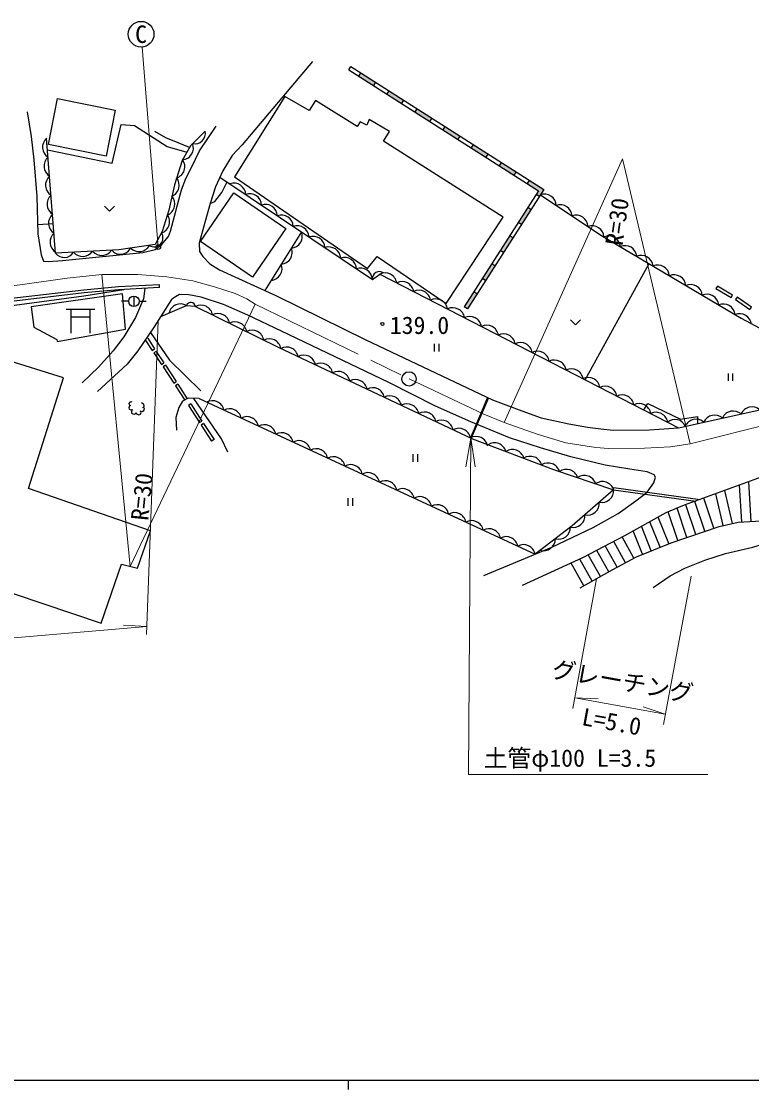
# Model space of a CAD drawing. Units: millimetres, scale not verified. Extents: x 40000 to 680000, y 20000 to 380000.
# Drawn here: x 133698 to 210376, y 204000 to 316128 of the extents above; entities that cross this region are included whole.
import ezdxf
from ezdxf.enums import TextEntityAlignment as Align

# ---------------------------------------------------------------- set-up
doc = ezdxf.new("R2010")
doc.units = ezdxf.units.MM
doc.header["$LTSCALE"] = 1000
doc.linetypes.add('CHAIN', pattern=[18.5, 12, -1.5, 3.5, -1.5])
for name, color, linetype, lineweight in [('M-BGD', 7, 'Continuous', 25), ('M-BGD-EXST', 7, 'Continuous', 25), ('M-BMK', 2, 'CHAIN', 13), ('M-BMK-SRVR', 3, 'Continuous', 25), ('M-STR-HTXT', 7, 'Continuous', 13), ('M-TTL-BAND', 7, 'Continuous', 25)]:
    doc.layers.add(name, color=color, linetype=linetype, lineweight=lineweight)
doc.styles.add('ＭＳ ゴシック', font='')
doc.styles.get('ＭＳ ゴシック').set_extended_font_data('MS Gothic')

# ---------------------------------------------------------------- blocks, each defined once
blk = doc.blocks.new('open_arrow')
at = {"color": 0, "linetype": 'Continuous', "lineweight": -2}
blk.add_lwpolyline([(7.5, 1.25), (0, 0), (7.5, -1.25)], dxfattribs=at)

msp = doc.modelspace()

# ---------------------------------------------------------------- hatches: boundary and pattern name
at = {"layer": 'M-BGD'}
for points in [[(169321, 310724), (169106, 310387), (170666, 309392), (170881, 309730)], [(172272, 308843), (172057, 308505), (173617, 307511), (173832, 307848)], [(175224, 306962), (175009, 306624), (176569, 305630), (176784, 305967)], [(178175, 305080), (177960, 304743), (179520, 303749), (179735, 304086)], [(182687, 302205), (181127, 303199), (180912, 302862), (182472, 301868)], [(184078, 301318), (183863, 300981), (185423, 299986), (185638, 300324)], [(187030, 299437), (186815, 299100), (187996, 298347), (187754, 297968), (188090, 297753), (188549, 298468)], [(187200, 296364), (186863, 296579), (185865, 295022), (186201, 294806)], [(185311, 293417), (184974, 293633), (183976, 292075), (184312, 291860)], [(183422, 290470), (183085, 290686), (182087, 289129), (182424, 288913)], [(181533, 287524), (181196, 287740), (180198, 286182), (180535, 285967)]]:
    msp.add_hatch(color=256, dxfattribs=at).paths.add_polyline_path(points)

# ---------------------------------------------------------------- linework, layer by layer
for p, q in [((168078, 311042), (168293, 311379)), ((169321, 310724), (169106, 310387)), ((170881, 309730), (170666, 309392)), ((172272, 308843), (172057, 308505)), ((173832, 307848), (173617, 307511)), ((175224, 306962), (175009, 306624)), ((176784, 305967), (176569, 305630)), ((178175, 305080), (177960, 304743)), ((179735, 304086), (179520, 303749)), ((181127, 303199), (180912, 302862)), ((182687, 302205), (182472, 301868)), ((184078, 301318), (183863, 300981)), ((154548, 299780), (170550, 289039)), ((185638, 300324), (185423, 299986)), ((187030, 299437), (186815, 299100)), ((188090, 297753), (187754, 297968)), ((187200, 296364), (186863, 296579)), ((135412, 294797), (137047, 294926)), ((186201, 294806), (185865, 295022)), ((163119, 294026), (159252, 287865)), ((185311, 293417), (184974, 293633)), ((184312, 291860), (183976, 292075)), ((183422, 290470), (183085, 290686)), ((192884, 278518), (199620, 290698)), ((170550, 289039), (171332, 289608)), ((148202, 288186), (148187, 288485)), ((182424, 288913), (182087, 289129)), ((145516, 287292), (145516, 286192)), ((181533, 287524), (181196, 287740)), ((144966, 286742), (144216, 286742)), ((146066, 286742), (146816, 286742)), ((180535, 285967), (180198, 286182)), ((138399, 285917), (141399, 285917)), ((138899, 285917), (138899, 283417)), ((138899, 285117), (140899, 285117)), ((140899, 285917), (140899, 283417)), ((146715, 282696), (147439, 281593)), ((146966, 282861), (147690, 281757)), ((147439, 281593), (147690, 281757)), ((147864, 281492), (147613, 281327)), ((147864, 281492), (148651, 280290)), ((177059, 282272), (177059, 281489)), ((177526, 282272), (177526, 281489)), ((147613, 281327), (148400, 280126)), ((148400, 280126), (148651, 280290)), ((148825, 280025), (148575, 279860)), ((148575, 279860), (149692, 278155)), ((148825, 280025), (149943, 278320)), ((149692, 278155), (149943, 278320)), ((207912, 279177), (207912, 278395)), ((208379, 279177), (208379, 278395)), ((150117, 278054), (149867, 277890)), ((149867, 277890), (150854, 276385)), ((150117, 278054), (151121, 276523)), ((151484, 275970), (151233, 275806)), ((151484, 275970), (152659, 274178)), ((152373, 276528), (187643, 260213)), ((182641, 276644), (180847, 272415)), ((182732, 276601), (180938, 272372)), ((151233, 275806), (152408, 274013)), ((152408, 274013), (152659, 274178)), ((152833, 273912), (152583, 273748)), ((152583, 273748), (153675, 272081)), ((152833, 273912), (153926, 272246)), ((153926, 272246), (153675, 272081)), ((174814, 270692), (174814, 269910)), ((175281, 270692), (175281, 269910)), ((195887, 266965), (195920, 267201)), ((195887, 266965), (204500, 265775)), ((195920, 267201), (204979, 265949)), ((208355, 263428), (207573, 266895)), ((209340, 263585), (209112, 267456)), ((210338, 263643), (210093, 267813)), ((167992, 266068), (167992, 265285)), ((168458, 266068), (168458, 265285)), ((206421, 262928), (205349, 266084)), ((207380, 263208), (206626, 266549)), ((202633, 261642), (201616, 264638)), ((203580, 261964), (202542, 265022)), ((204527, 262285), (203470, 265399)), ((205474, 262607), (204410, 265742)), ((200763, 260936), (199690, 263613)), ((201691, 261308), (200572, 264098)), ((198907, 260192), (197924, 262641)), ((199835, 260564), (198807, 263127)), ((197118, 259305), (195892, 261547)), ((197995, 259784), (196776, 262014)), ((195365, 258341), (194104, 260601)), ((196240, 258825), (195008, 261079)), ((192745, 256879), (191413, 259266)), ((193618, 257367), (192326, 259682)), ((194492, 257854), (193219, 260134))]:
    msp.add_line(p, q, dxfattribs=at)
for points in [[(164276, 311921), (156874, 303156), (155844, 302035), (154851, 300424), (154070, 298766), (153536, 297023), (152959, 295003), (152372, 292837), (152404, 291983), (152756, 291450), (153504, 290689), (154508, 290049), (156109, 289302), (160479, 287304), (169853, 282702), (183181, 276388), (186262, 275257), (188290, 274505), (191184, 273899), (193135, 273529), (194553, 273371), (195844, 273218), (199644, 273265), (202684, 273475)], [(168078, 311042), (187996, 298347), (180198, 286182)], [(168293, 311379), (188549, 298468), (180535, 285967)], [(134298, 306648), (134733, 304039), (135004, 301594), (135331, 297731), (135440, 293818), (135784, 291608), (136036, 290956), (136526, 290921), (138033, 291045), (146463, 291855), (147736, 292198), (148397, 292670), (149152, 293551), (149349, 294117), (150501, 298444), (150957, 299652), (151579, 300792), (152390, 302549), (154154, 305133)], [(136440, 302629), (143250, 301261), (144195, 305312), (145594, 305201), (149005, 303008), (151071, 302387)], [(153005, 304606), (151455, 303075), (150580, 301509), (149761, 298955), (149181, 296296), (148475, 294078), (147741, 292695), (143938, 292154), (137293, 291794), (136344, 303860)], [(151354, 302894), (150163, 303371), (148871, 303914), (147705, 304584)], [(153536, 297023), (154010, 297224), (154760, 298154), (155302, 299274)], [(188192, 297911), (194557, 293702), (209262, 284978), (215088, 281878), (216663, 281583), (226592, 281701), (230883, 280954), (232520, 280266)], [(142424, 296720), (142954, 296190), (143485, 296720)], [(297217, 290927), (279556, 287011), (268735, 284514), (249505, 280472), (235864, 277850), (224516, 275228), (215274, 270168), (213042, 268966), (210975, 268134), (203304, 265339), (201360, 264532), (197021, 262144), (192614, 259814), (186278, 256922)], [(171332, 289608), (202684, 273475), (220731, 277460)], [(148187, 288485), (143884, 288257), (140271, 287921), (129922, 286723), (119144, 285601), (96370, 283446)], [(148202, 288186), (143906, 287958), (140302, 287623), (129954, 286425), (119174, 285302), (96398, 283148)], [(125886, 285289), (127497, 285619), (140273, 287306), (144457, 287987)], [(146680, 288105), (146510, 287018), (145670, 285043), (144472, 283015), (143323, 281559), (141790, 279839), (140086, 278173)], [(182253, 257978), (187066, 259973), (189393, 260940), (193735, 263001), (196356, 264458), (198209, 265809), (199422, 266727), (200120, 267694), (200281, 268290), (200125, 268518), (199402, 268830), (197585, 269119), (194984, 269543), (191394, 270424), (188195, 271349), (184960, 272413), (180878, 274082), (177168, 275744), (172298, 278216), (161019, 283608), (157488, 285306), (154933, 286422), (152594, 287170), (151285, 287441), (150293, 287450), (149874, 287225), (149480, 286917), (147644, 284050), (145914, 281529), (144796, 280151), (141697, 277292)], [(148341, 285138), (151032, 286304), (151929, 286232), (160671, 281935), (181071, 272309), (189584, 269103), (195887, 266965)], [(191344, 284793), (191874, 284263), (192404, 284793)], [(147252, 283479), (149246, 280555), (152526, 277355)], [(145343, 276154), (145215, 276200), (145103, 276155), (144996, 276021), (145016, 275891), (145099, 275832), (145159, 275821), (145053, 275760), (144989, 275571), (145021, 275434), (145202, 275365), (145349, 275384), (145273, 275187), (145270, 275021), (145393, 274945), (145575, 274907), (145701, 274963), (145733, 275024), (145786, 274941), (146018, 274838), (146191, 274907), (146290, 275067), (146248, 275178), (146178, 275230), (146371, 275182), (146563, 275295), (146616, 275494), (146544, 275570), (146416, 275602), (146574, 275647), (146596, 275735), (146554, 275905), (146472, 275995), (146300, 276073)], [(152373, 276528), (151222, 276576), (150611, 276259), (150249, 275614), (149932, 274540), (149989, 273217)], [(155392, 270893), (154720, 272315), (151798, 276552)], [(199066, 275337), (199466, 276023), (202923, 274383), (204708, 274654), (204694, 273919)], [(192362, 256665), (195808, 258588), (198281, 259941), (201917, 261399), (206979, 263118), (208945, 263561), (213248, 263814), (216814, 265151), (220429, 266778), (222141, 267433), (225490, 268112), (229951, 268769), (231997, 269228), (234449, 269377)], [(195887, 266965), (191526, 263165), (187643, 260213)], [(200030, 256711), (201805, 257930), (203348, 258732), (205447, 259580), (207639, 260274), (210499, 260955), (216023, 262668), (221092, 264400), (228032, 266292), (230390, 266469), (232628, 266392), (234529, 265928), (236936, 264817), (237461, 264478)]]:
    msp.add_lwpolyline(points, dxfattribs=at)
for points in [[(137500, 308017), (143556, 306809), (142593, 301982), (136538, 303190)], [(156082, 299795), (170036, 290176), (171052, 291445), (178289, 286516), (184286, 295590), (171722, 303542), (172349, 304557), (170228, 305842), (169959, 305244), (169271, 305588), (168943, 305095), (164576, 307831), (163934, 306756), (161368, 308256)], [(156002, 298143), (161480, 294386), (157970, 289267), (152492, 293024)], [(208378, 287398), (206786, 288341), (206633, 288083), (208225, 287140)], [(134736, 286166), (135003, 284034), (137419, 282751), (137469, 282535), (144620, 283834), (144320, 287531)], [(210367, 286143), (208839, 287186), (208670, 286938), (210198, 285895)], [(131166, 280894), (126093, 265886), (123684, 259163), (142073, 252959), (144202, 259138), (145904, 258749), (147246, 262666), (134442, 267086), (138108, 278713)]]:
    msp.add_lwpolyline(points, close=True, dxfattribs=at)
for centre, radius in [((145516, 286742), 550), ((171609, 284363), 150)]:
    msp.add_circle(centre, radius, dxfattribs=at)
for centre, radius, start, end in [((151906, 304390), 1121, 258.14773, 11.12863), ((137170, 302922), 1250, 131.36952, 237.62972), ((150515, 302840), 1246, 275.32655, 21.31171), ((137327, 300928), 1250, 131.36952, 237.62972), ((149642, 300875), 1226, 287.05011, 36.21729), ((137483, 298934), 1250, 131.36952, 237.62972), ((149022, 298927), 1250, 292.69096, 38.39571), ((156017, 297890), 1250, 3.0002, 109.2604), ((137640, 296940), 1250, 131.36952, 237.62972), ((148557, 296952), 1250, 294.57187, 40.83207), ((157678, 296776), 1250, 3.0002, 109.2604), ((188612, 296734), 1250, 3.393, 109.65321), ((159338, 295661), 1250, 3.0002, 109.2604), ((190281, 295631), 1250, 3.393, 109.65321), ((137797, 294946), 1250, 131.36952, 237.62972), ((148014, 295101), 1250, 289.20075, 35.46096), ((160999, 294547), 1250, 3.0002, 109.2604), ((191949, 294528), 1250, 3.393, 109.65321), ((137954, 292952), 1250, 131.36952, 237.62972), ((147646, 293392), 926, 237.49278, 35.72576), ((161953, 293578), 1250, 274.75507, 21.01527), ((162659, 293432), 1250, 3.0002, 109.2604), ((193617, 293424), 1250, 3.393, 109.65321), ((164320, 292317), 1250, 3.0002, 109.2604), ((195352, 292358), 1250, 6.19119, 112.4514), ((138205, 292491), 1148, 217.40338, 328.8024), ((140145, 292700), 1250, 219.97279, 326.23299), ((142142, 292808), 1250, 219.97279, 326.23299), ((144104, 292885), 1201, 220.00815, 332.40411), ((146052, 293212), 1250, 224.95959, 331.2198), ((160889, 291884), 1250, 274.75507, 21.01527), ((165981, 291203), 1250, 3.0002, 109.2604), ((197072, 291338), 1250, 6.19119, 112.4514), ((198792, 290317), 1250, 6.19119, 112.4514), ((159826, 290190), 1250, 274.75507, 21.01527), ((167641, 290088), 1250, 3.0002, 109.2604), ((200512, 289297), 1250, 6.19119, 112.4514), ((169302, 288973), 1250, 3.0002, 109.2604), ((171300, 289106), 753, 55.23157, 185.10243), ((171878, 288483), 1250, 9.64074, 115.90094), ((202232, 288277), 1250, 6.19119, 112.4514), ((173657, 287568), 1250, 9.64074, 115.90094), ((203952, 287256), 1250, 6.19119, 112.4514), ((175435, 286653), 1250, 9.64074, 115.90094), ((205672, 286236), 1250, 6.19119, 112.4514), ((150413, 285218), 1250, 60.28654, 166.54674), ((151492, 286140), 488, 8.29815, 160.34864), ((152541, 285096), 1250, 10.6895, 116.9497), ((177214, 285738), 1250, 9.64074, 115.90094), ((178992, 284823), 1250, 9.64074, 115.90094), ((207392, 285215), 1250, 6.19119, 112.4514), ((154336, 284213), 1250, 10.6895, 116.9497), ((180770, 283908), 1250, 9.64074, 115.90094), ((209112, 284195), 1250, 6.19119, 112.4514), ((156131, 283331), 1250, 10.6895, 116.9497), ((157925, 282449), 1250, 10.6895, 116.9497), ((182549, 282993), 1250, 9.64074, 115.90094), ((159720, 281566), 1250, 10.6895, 116.9497), ((184327, 282077), 1250, 9.64074, 115.90094), ((161535, 280698), 1250, 11.6105, 117.8707), ((186105, 281162), 1250, 9.64074, 115.90094), ((187884, 280247), 1250, 9.64074, 115.90094), ((163344, 279844), 1250, 11.6105, 117.8707), ((189662, 279332), 1250, 9.64074, 115.90094), ((165153, 278991), 1250, 11.6105, 117.8707), ((166961, 278137), 1250, 11.6105, 117.8707), ((191441, 278417), 1250, 9.64074, 115.90094), ((168770, 277284), 1250, 11.6105, 117.8707), ((193219, 277502), 1250, 9.64074, 115.90094), ((170579, 276430), 1250, 11.6105, 117.8707), ((194997, 276587), 1250, 9.64074, 115.90094), ((153747, 275066), 1250, 12.04581, 118.30602), ((172388, 275577), 1250, 11.6105, 117.8707), ((174196, 274724), 1250, 11.6105, 117.8707), ((196776, 275672), 1250, 9.64074, 115.90094), ((198554, 274757), 1250, 9.64074, 115.90094), ((155562, 274226), 1250, 12.04581, 118.30602), ((176005, 273870), 1250, 11.6105, 117.8707), ((200332, 273842), 1250, 9.64074, 115.90094), ((206499, 273549), 1250, 49.32434, 155.58455), ((208452, 273980), 1250, 49.32434, 155.58455), ((210405, 274412), 1250, 49.32434, 155.58455), ((157377, 273387), 1250, 12.04581, 118.30602), ((159193, 272547), 1250, 12.04581, 118.30602), ((177814, 273017), 1250, 11.6105, 117.8707), ((202339, 273190), 1158, 22.59115, 131.94236), ((204546, 273118), 1250, 49.32434, 155.58455), ((161008, 271707), 1250, 12.04581, 118.30602), ((179623, 272163), 1250, 11.6105, 117.8707), ((181431, 271310), 1250, 11.6105, 117.8707), ((162823, 270868), 1250, 12.04581, 118.30602), ((183383, 270637), 1250, 16.23538, 122.49559), ((164638, 270028), 1250, 12.04581, 118.30602), ((166453, 269188), 1250, 12.04581, 118.30602), ((185254, 269933), 1250, 16.23538, 122.49559), ((187126, 269228), 1250, 16.23538, 122.49559), ((168269, 268349), 1250, 12.04581, 118.30602), ((188998, 268523), 1250, 16.23538, 122.49559), ((190911, 267861), 1250, 18.12635, 124.38656), ((170084, 267509), 1250, 12.04581, 118.30602), ((192805, 267219), 1250, 18.12635, 124.38656), ((171899, 266669), 1250, 12.04581, 118.30602), ((173714, 265830), 1250, 12.04581, 118.30602), ((194699, 266576), 1250, 18.12635, 124.38656), ((194640, 266873), 1250, 257.93615, 4.19635), ((175529, 264990), 1250, 12.04581, 118.30602), ((177345, 264150), 1250, 12.04581, 118.30602), ((193132, 265559), 1250, 257.93615, 4.19635), ((179160, 263311), 1250, 12.04581, 118.30602), ((180975, 262471), 1250, 12.04581, 118.30602), ((191636, 264241), 1239, 256.85589, 4.45122), ((182790, 261631), 1250, 12.04581, 118.30602), ((190104, 263026), 1250, 254.11468, 0.37489), ((184605, 260792), 1250, 12.04581, 118.30602), ((188512, 261816), 1250, 254.11468, 0.37489), ((186421, 259952), 1250, 12.04581, 118.30602)]:
    msp.add_arc(centre, radius, start, end, dxfattribs=at)
at = {"layer": 'M-BGD-EXST'}
for centre, radius in [((146273, 314778), 1350), ((148067, 292434), 250)]:
    msp.add_circle(centre, radius, dxfattribs=at)
at = {"layer": 'M-BMK'}
msp.add_lwpolyline([(126006, 287487), (133816, 288519), (138506, 289161), (142154, 289567), (145917, 289569), (148957, 289317), (151692, 288903), (153976, 288274), (156132, 287562), (157373, 287007), (158254, 286451), (174407, 278601), (182261, 274894), (184380, 274016), (187861, 272788), (190874, 271901), (194026, 271411), (195334, 271294), (199141, 271342), (201849, 271458), (203904, 271785), (220054, 275838)], dxfattribs=at)
at = {"layer": 'M-BMK-SRVR'}
msp.add_circle((174407, 278601), 750, dxfattribs=at)
msp.add_circle((174407, 278601), 750, dxfattribs=at)
at = {"layer": 'M-STR-HTXT'}
for p, q in [((148067, 292434), (146381, 313433)), ((146826, 251784), (148064, 284706)), ((191616, 244000), (194085, 257627)), ((201105, 242339), (204017, 257888)), ((98742, 248504), (146858, 252619)), ((146858, 252619), (144406, 252752)), ((201305, 243408), (191820, 245126)), ((191820, 245126), (194273, 245029)), ((201305, 243408), (198974, 244178))]:
    msp.add_line(p, q, dxfattribs=at)
for points in [[(203904, 271785), (196832, 301709), (184380, 274016)], [(158254, 286451), (145131, 258926), (142154, 289567)], [(180883, 272384), (180648, 237076), (205785, 237076)]]:
    msp.add_lwpolyline(points, dxfattribs=at)
at = {"layer": 'M-TTL-BAND'}
for p, q in [((40000, 205000), (579000, 205000)), ((168000, 205000), (168000, 204000))]:
    msp.add_line(p, q, dxfattribs=at)

# ---------------------------------------------------------------- block references
at = {"layer": 'M-STR-HTXT', "xscale": 400, "yscale": 400, "rotation": 269.6}
msp.add_blockref('open_arrow', (180883, 272384), dxfattribs=at)

# ---------------------------------------------------------------- texts
at = {"layer": 'M-BGD', "style": 'ＭＳ ゴシック'}
msp.add_text('139.0', height=1833, dxfattribs=at).set_placement((175502, 282766), align=Align.BOTTOM_CENTER)
at = {"layer": 'M-BGD-EXST', "style": 'ＭＳ ゴシック'}
msp.add_text('C', height=1833, dxfattribs=at).set_placement((146273, 314778), align=Align.MIDDLE_CENTER)
at = {"layer": 'M-STR-HTXT', "style": 'ＭＳ ゴシック'}
for s, rotation, p in [('R=30', 81.955, (197703, 294903)), ('R=30', 84.209, (147815, 266089)), ('グレーチング', 349.733, (196577, 245431)), ('L=5.0', 349.733, (195424, 241180))]:
    msp.add_text(s, height=1833, rotation=rotation, dxfattribs=at).set_placement(p, align=Align.BOTTOM_CENTER)
msp.add_text('土管φ100 L=3.5', height=1833, dxfattribs=at).set_placement((200353, 237337), align=Align.BOTTOM_RIGHT)

doc.saveas('drawing.dxf')
